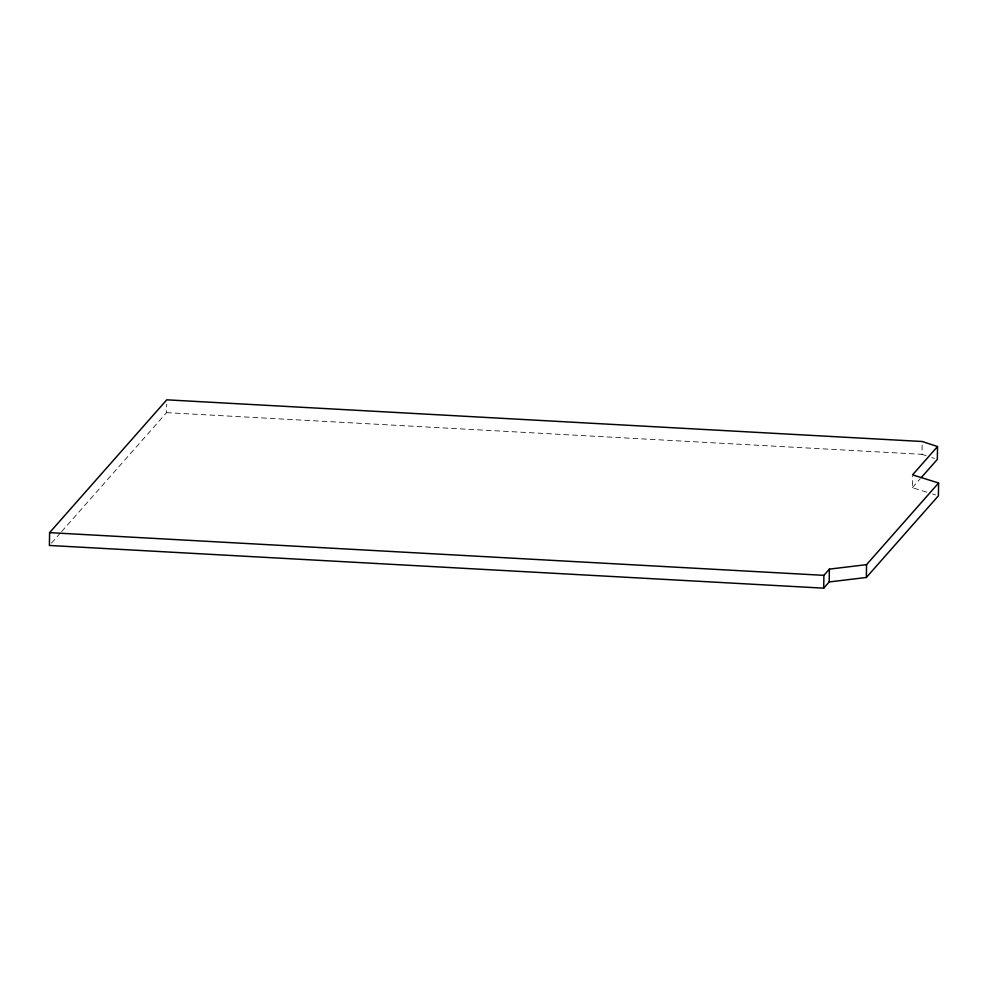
<?xml version="1.0" encoding="UTF-8"?>
<svg xmlns="http://www.w3.org/2000/svg" width="988" height="988" viewBox="0 0 988 988"><rect width="100%" height="100%" fill="white"/><g stroke="black" fill="none" stroke-linecap="round" stroke-linejoin="round"><path stroke-width="0.74" stroke-dasharray="4.94 3.71" d="M61.627 531.606L166.564 412.651L166.7 404.104M926.818 492.209L912.344 487.689L912.529 476.29M926.176 455.703L921.989 454.319L922.175 442.92M51.438 543.153L60.601 532.754M912.344 487.689L920.347 478.624M166.564 412.651L921.989 454.319M932.61 494.012L935.5 494.914M931.758 457.53L934.549 458.444"/><path stroke-width="1.48" d="M49.598 532.643L49.4 545.462L823.708 588.169L829.191 581.944L829.389 569.125L866.55 564.654L938.6 482.996L912.554 474.87L937.538 446.539L922.187 441.5L166.774 399.831L49.598 532.643L823.906 575.349L829.389 569.125M823.708 588.169L823.906 575.349M829.191 581.944L866.353 577.474L866.55 564.654M937.538 446.539L937.34 459.371L921.347 477.5M938.6 482.996L938.402 495.815L866.353 577.474"/></g></svg>
